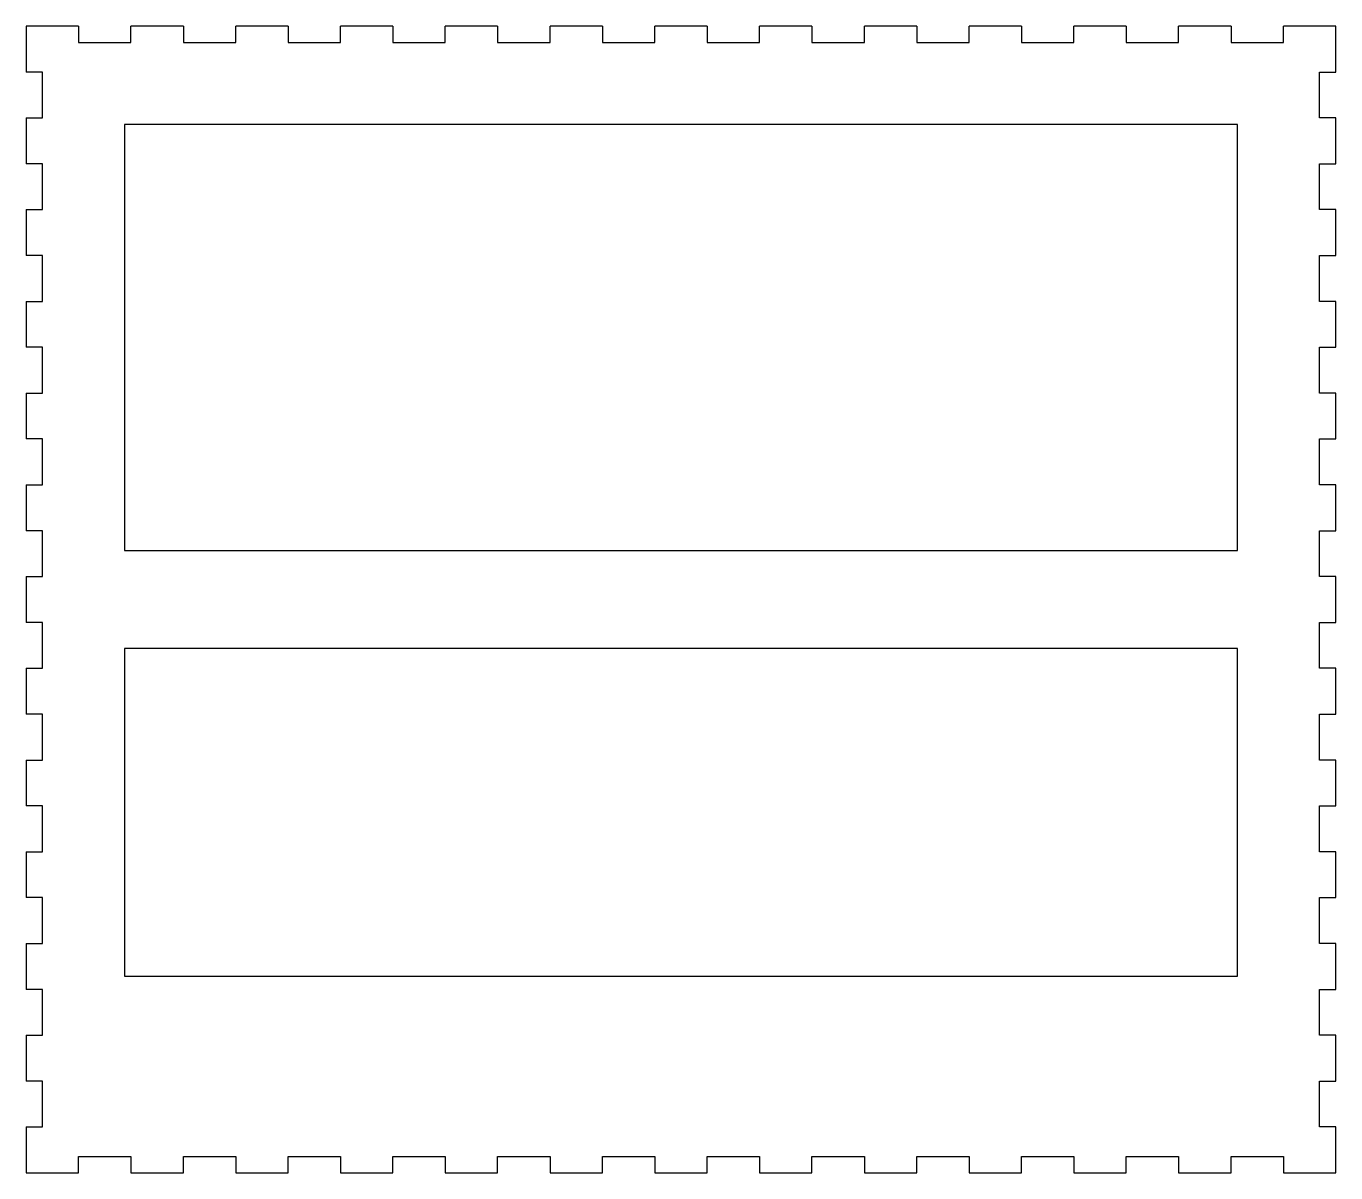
# Model space of a CAD drawing. Header units: millimetres. Extents: x 0 to 400, y -350 to 0.
import ezdxf

# ---------------------------------------------------------------- set-up
doc = ezdxf.new("R2010")
doc.units = ezdxf.units.MM

msp = doc.modelspace()

# ---------------------------------------------------------------- linework, layer by layer
at = {"color": 7, "linetype": 'Continuous', "lineweight": 25}
for p, q in [((16, 0), (0, 0)), ((0, 0), (0, -14)), ((16, 0), (16, -5)), ((48, 0), (32, 0)), ((32, -5), (32, 0)), ((48, 0), (48, -5)), ((80, 0), (64, 0)), ((64, -5), (64, 0)), ((80, 0), (80, -5)), ((112, 0), (96, 0)), ((96, -5), (96, 0)), ((112, 0), (112, -5)), ((144, 0), (128, 0)), ((128, -5), (128, 0)), ((144, 0), (144, -5)), ((176, 0), (160, 0)), ((160, -5), (160, 0)), ((176, 0), (176, -5)), ((208, 0), (192, 0)), ((192, -5), (192, 0)), ((208, 0), (208, -5)), ((240, 0), (224, 0)), ((224, -5), (224, 0)), ((240, 0), (240, -5)), ((272, 0), (256, 0)), ((256, -5), (256, 0)), ((272, 0), (272, -5)), ((304, 0), (288, 0)), ((288, -5), (288, 0)), ((304, 0), (304, -5)), ((336, 0), (320, 0)), ((320, -5), (320, 0)), ((336, 0), (336, -5)), ((368, 0), (352, 0)), ((352, -5), (352, 0)), ((368, 0), (368, -5)), ((400, 0), (384, 0)), ((384, -5), (384, 0)), ((400, -14), (400, 0)), ((16, -5), (32, -5)), ((48, -5), (64, -5)), ((80, -5), (96, -5)), ((112, -5), (128, -5)), ((144, -5), (160, -5)), ((176, -5), (192, -5)), ((208, -5), (224, -5)), ((240, -5), (256, -5)), ((272, -5), (288, -5)), ((304, -5), (320, -5)), ((336, -5), (352, -5)), ((368, -5), (384, -5)), ((5, -14), (0, -14)), ((5, -28), (5, -14)), ((395, -28), (395, -14)), ((395, -14), (400, -14)), ((0, -28), (5, -28)), ((0, -28), (0, -42)), ((400, -28), (395, -28)), ((400, -42), (400, -28)), ((30, -30), (30, -160)), ((370, -30), (30, -30)), ((370, -160), (370, -30)), ((5, -42), (0, -42)), ((5, -56), (5, -42)), ((395, -56), (395, -42)), ((395, -42), (400, -42)), ((0, -56), (5, -56)), ((0, -56), (0, -70)), ((400, -56), (395, -56)), ((400, -70), (400, -56)), ((5, -70), (0, -70)), ((5, -84), (5, -70)), ((395, -84), (395, -70)), ((395, -70), (400, -70)), ((0, -84), (5, -84)), ((0, -84), (0, -98)), ((400, -84), (395, -84)), ((400, -98), (400, -84)), ((5, -98), (0, -98)), ((5, -112), (5, -98)), ((395, -112), (395, -98)), ((395, -98), (400, -98)), ((0, -112), (5, -112)), ((0, -112), (0, -126)), ((400, -112), (395, -112)), ((400, -126), (400, -112)), ((5, -126), (0, -126)), ((5, -140), (5, -126)), ((395, -140), (395, -126)), ((395, -126), (400, -126)), ((0, -140), (5, -140)), ((0, -140), (0, -154)), ((400, -140), (395, -140)), ((400, -154), (400, -140)), ((5, -154), (0, -154)), ((5, -168), (5, -154)), ((395, -168), (395, -154)), ((395, -154), (400, -154)), ((30, -160), (370, -160)), ((0, -168), (5, -168)), ((0, -168), (0, -182)), ((400, -168), (395, -168)), ((400, -182), (400, -168)), ((5, -182), (0, -182)), ((5, -196), (5, -182)), ((395, -196), (395, -182)), ((395, -182), (400, -182)), ((30, -190), (30, -290)), ((370, -190), (30, -190)), ((370, -290), (370, -190)), ((0, -196), (5, -196)), ((0, -196), (0, -210)), ((400, -196), (395, -196)), ((400, -210), (400, -196)), ((5, -210), (0, -210)), ((5, -224), (5, -210)), ((395, -224), (395, -210)), ((395, -210), (400, -210)), ((0, -224), (5, -224)), ((0, -224), (0, -238)), ((400, -224), (395, -224)), ((400, -238), (400, -224)), ((5, -238), (0, -238)), ((5, -252), (5, -238)), ((395, -252), (395, -238)), ((395, -238), (400, -238)), ((0, -252), (5, -252)), ((0, -252), (0, -266)), ((400, -252), (395, -252)), ((400, -266), (400, -252)), ((5, -266), (0, -266)), ((5, -280), (5, -266)), ((395, -280), (395, -266)), ((395, -266), (400, -266)), ((0, -280), (5, -280)), ((0, -280), (0, -294)), ((400, -280), (395, -280)), ((400, -294), (400, -280)), ((30, -290), (370, -290)), ((5, -294), (0, -294)), ((5, -308), (5, -294)), ((395, -308), (395, -294)), ((395, -294), (400, -294)), ((0, -308), (5, -308)), ((0, -308), (0, -322)), ((400, -308), (395, -308)), ((400, -322), (400, -308)), ((5, -322), (0, -322)), ((5, -336), (5, -322)), ((395, -336), (395, -322)), ((395, -322), (400, -322)), ((0, -336), (5, -336)), ((0, -336), (0, -350)), ((400, -336), (395, -336)), ((400, -350), (400, -336)), ((16, -350), (16, -345)), ((16, -345), (32, -345)), ((32, -345), (32, -350)), ((48, -350), (48, -345)), ((48, -345), (64, -345)), ((64, -345), (64, -350)), ((80, -350), (80, -345)), ((80, -345), (96, -345)), ((96, -345), (96, -350)), ((112, -350), (112, -345)), ((112, -345), (128, -345)), ((128, -345), (128, -350)), ((144, -350), (144, -345)), ((144, -345), (160, -345)), ((160, -345), (160, -350)), ((176, -350), (176, -345)), ((176, -345), (192, -345)), ((192, -345), (192, -350)), ((208, -350), (208, -345)), ((208, -345), (224, -345)), ((224, -345), (224, -350)), ((240, -350), (240, -345)), ((240, -345), (256, -345)), ((256, -345), (256, -350)), ((272, -350), (272, -345)), ((272, -345), (288, -345)), ((288, -345), (288, -350)), ((304, -350), (304, -345)), ((304, -345), (320, -345)), ((320, -345), (320, -350)), ((336, -350), (336, -345)), ((336, -345), (352, -345)), ((352, -345), (352, -350)), ((368, -350), (368, -345)), ((368, -345), (384, -345)), ((384, -345), (384, -350)), ((0, -350), (16, -350)), ((32, -350), (48, -350)), ((64, -350), (80, -350)), ((96, -350), (112, -350)), ((128, -350), (144, -350)), ((160, -350), (176, -350)), ((192, -350), (208, -350)), ((224, -350), (240, -350)), ((256, -350), (272, -350)), ((288, -350), (304, -350)), ((320, -350), (336, -350)), ((352, -350), (368, -350)), ((384, -350), (400, -350))]:
    msp.add_line(p, q, dxfattribs=at)

doc.saveas('drawing.dxf')
